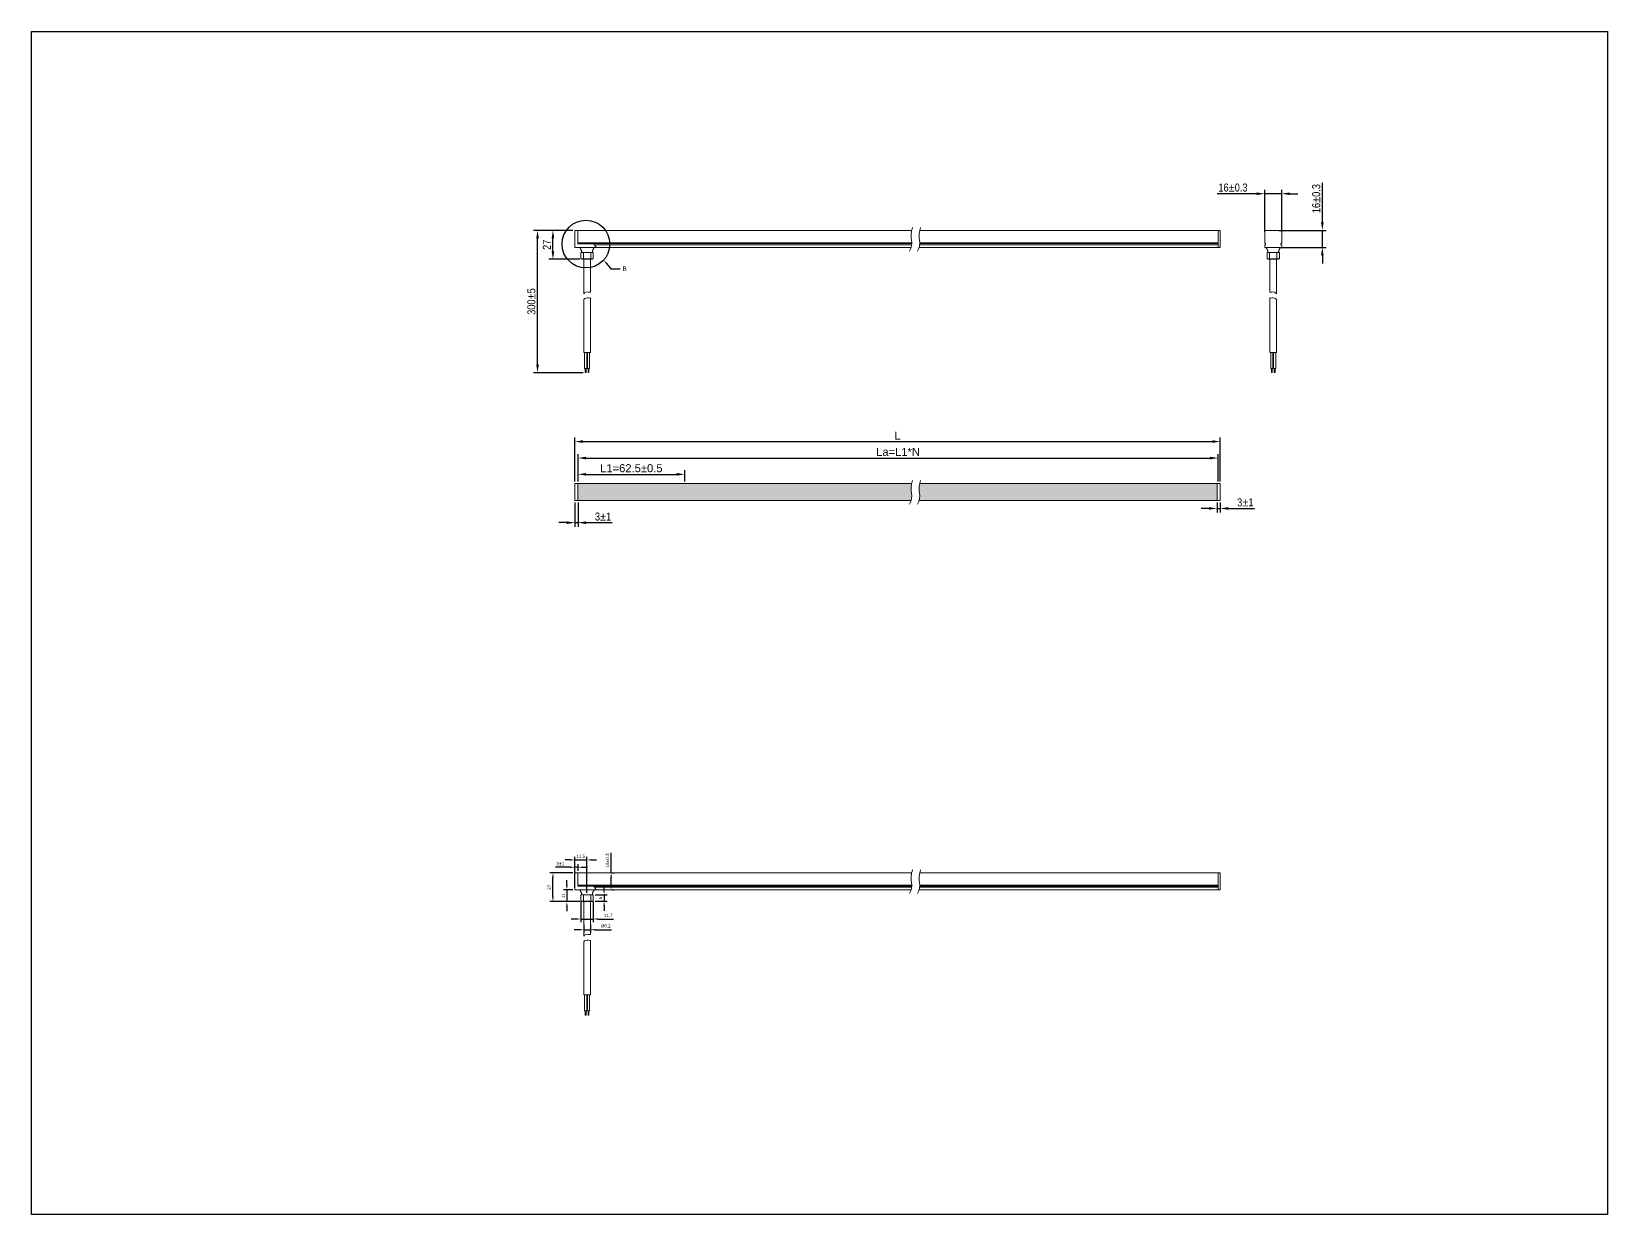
# Model space of a CAD drawing. Header units: millimetres. Extents: x 2374 to 4177, y -4614 to 869.
# Drawn here: x 2374 to 3851, y -2112 to -1003 of the extents above; entities that cross this region are included whole.
import ezdxf
from ezdxf import colors
from ezdxf.entities.mleader import LeaderData, LeaderLine
from ezdxf.math import Vec2, Vec3

# ---------------------------------------------------------------- set-up
doc = ezdxf.new("R2010")
doc.units = ezdxf.units.MM
doc.header["$LTSCALE"] = 0.2
doc.layers.add('02___PRT_ALL_AXES', color=7, linetype='Continuous')
doc.layers.add('0TXT', color=4, linetype='Continuous')
doc.styles.get("Standard").update_dxf_attribs({"font": 'ARIALN.TTF'})
doc.dimstyles.new('3', dxfattribs={"dimscale": 3, "dimtxt": 2.5, "dimasz": 2.5, "dimexe": 1.25, "dimexo": 0.625, "dimtad": 1, "dimdec": 1, "dimzin": 9, "dimtxsty": 'Standard', "dimcen": 2.5, "dimclrd": 142, "dimclre": 142, "dimclrt": 142, "dimadec": 0, "dimazin": 0, "dimtfac": 1, "dimtdec": 1, "dimtmove": 0, "dimatfit": 3, "dimfxl": 1, "dimarcsym": 0})

# ---------------------------------------------------------------- blocks, each defined once
blk = doc.blocks.new('*D6')
at = {"color": 142, "lineweight": -2, "transparency": 16777216}
for p, q in [((2883.1, -1424.7), (2883.1, -1383.5)), ((2890.6, -1387.3), (3480.6, -1387.3)), ((3488.1, -1424.7), (3488.1, -1383.5))]:
    blk.add_line(p, q, dxfattribs=at)
at = {"color": 142, "transparency": 16777216}
for points in [[(2890.6, -1386), (2890.6, -1388.5), (2883.1, -1387.3)], [(3480.6, -1386), (3480.6, -1388.5), (3488.1, -1387.3)]]:
    blk.add_solid(points, dxfattribs=at)
at = {"layer": 'Defpoints', "color": 0, "transparency": 16777216}
for p in [(3488.1, -1387.3), (2883.1, -1426.6), (3488.1, -1426.6)]:
    blk.add_point(p, dxfattribs=at)
at = {"color": 142, "lineweight": 0, "transparency": 16777216, "insert": (3185.6, -1381.7), "char_height": 7.5, "attachment_point": 5}
blk.add_mtext('{\\fArial|b0|i0|c0|p34;L}', dxfattribs=at)
blk = doc.blocks.new('*D7')
at = {"color": 142, "lineweight": -2, "transparency": 16777216}
for p, q in [((2886.1, -1424.7), (2886.1, -1399)), ((2893.6, -1402.7), (3478.6, -1402.7)), ((3486.1, -1424.7), (3486.1, -1399))]:
    blk.add_line(p, q, dxfattribs=at)
at = {"color": 142, "transparency": 16777216}
for points in [[(2893.6, -1401.5), (2893.6, -1404), (2886.1, -1402.7)], [(3478.6, -1401.5), (3478.6, -1404), (3486.1, -1402.7)]]:
    blk.add_solid(points, dxfattribs=at)
at = {"layer": 'Defpoints', "color": 0, "transparency": 16777216}
for p in [(3486.1, -1402.7), (2886.1, -1426.6), (3486.1, -1426.6)]:
    blk.add_point(p, dxfattribs=at)
at = {"color": 142, "lineweight": 0, "transparency": 16777216, "insert": (3186.1, -1397), "char_height": 7.5, "attachment_point": 5}
blk.add_mtext('{\\fArial|b0|i0|c0|p34;La=L1*N}', dxfattribs=at)
blk = doc.blocks.new('*D8')
at = {"color": 142, "lineweight": -2, "transparency": 16777216}
for p, q in [((2886.1, -1424.7), (2886.1, -1414.2)), ((2893.6, -1418), (2978.6, -1418)), ((2986.1, -1424.7), (2986.1, -1414.2))]:
    blk.add_line(p, q, dxfattribs=at)
at = {"color": 142, "transparency": 16777216}
for points in [[(2893.6, -1416.7), (2893.6, -1419.2), (2886.1, -1418)], [(2978.6, -1416.7), (2978.6, -1419.2), (2986.1, -1418)]]:
    blk.add_solid(points, dxfattribs=at)
at = {"layer": 'Defpoints', "color": 0, "transparency": 16777216}
for p in [(2986.1, -1418), (2886.1, -1426.6), (2986.1, -1426.6)]:
    blk.add_point(p, dxfattribs=at)
at = {"color": 142, "lineweight": 0, "transparency": 16777216, "insert": (2936.1, -1412.3), "char_height": 7.5, "attachment_point": 5}
blk.add_mtext('{\\fArial|b0|i0|c0|p34;L1=62.5±0.5}', dxfattribs=at)
blk = doc.blocks.new('*D12')
at = {"color": 142, "lineweight": -2, "transparency": 16777216}
for p, q in [((2881.2, -1189.3), (2844.4, -1189.3)), ((2848.1, -1315.2), (2848.1, -1196.8)), ((2891, -1322.7), (2844.4, -1322.7))]:
    blk.add_line(p, q, dxfattribs=at)
at = {"color": 142, "transparency": 16777216}
for points in [[(2846.9, -1196.8), (2849.4, -1196.8), (2848.1, -1189.3)], [(2846.9, -1315.2), (2849.4, -1315.2), (2848.1, -1322.7)]]:
    blk.add_solid(points, dxfattribs=at)
at = {"layer": 'Defpoints', "color": 0, "transparency": 16777216}
for p in [(2848.1, -1189.3), (2883.1, -1189.3), (2892.9, -1322.7)]:
    blk.add_point(p, dxfattribs=at)
at = {"color": 142, "lineweight": 0, "transparency": 16777216, "insert": (2842.4, -1256), "char_height": 7.5, "attachment_point": 5, "rotation": 90}
blk.add_mtext('300±5', dxfattribs=at)
blk = doc.blocks.new('*D13')
at = {"color": 142, "lineweight": -2, "transparency": 16777216}
for p, q in [((2881.2, -1189.3), (2858.8, -1189.3)), ((2862.6, -1208.8), (2862.6, -1196.8)), ((2887.7, -1216.3), (2858.8, -1216.3))]:
    blk.add_line(p, q, dxfattribs=at)
at = {"color": 142, "transparency": 16777216}
for points in [[(2861.3, -1196.8), (2863.8, -1196.8), (2862.6, -1189.3)], [(2861.3, -1208.8), (2863.8, -1208.8), (2862.6, -1216.3)]]:
    blk.add_solid(points, dxfattribs=at)
at = {"layer": 'Defpoints', "color": 0, "transparency": 16777216}
for p in [(2862.6, -1189.3), (2883.1, -1189.3), (2889.6, -1216.3)]:
    blk.add_point(p, dxfattribs=at)
at = {"color": 142, "lineweight": 0, "transparency": 16777216, "insert": (2856.9, -1202.8), "char_height": 7.5, "attachment_point": 5, "rotation": 90}
blk.add_mtext('27', dxfattribs=at)
blk = doc.blocks.new('*D37')
at = {"color": 142, "lineweight": -2, "transparency": 16777216}
for p, q in [((2883.1, -1444.5), (2883.1, -1467.1)), ((2886.1, -1444.5), (2886.1, -1467.1)), ((2875.6, -1463.3), (2868.1, -1463.3)), ((2883.1, -1463.3), (2886.1, -1463.3)), ((2893.6, -1463.3), (2918.2, -1463.3))]:
    blk.add_line(p, q, dxfattribs=at)
at = {"color": 142, "transparency": 16777216}
for points in [[(2875.6, -1462.1), (2875.6, -1464.6), (2883.1, -1463.3)], [(2893.6, -1462.1), (2893.6, -1464.6), (2886.1, -1463.3)]]:
    blk.add_solid(points, dxfattribs=at)
at = {"layer": 'Defpoints', "color": 0, "transparency": 16777216}
for p in [(2883.1, -1442.6), (2886.1, -1442.6), (2886.1, -1463.3)]:
    blk.add_point(p, dxfattribs=at)
at = {"color": 142, "transparency": 16777216, "insert": (2909.6, -1457.6), "char_height": 7.5, "attachment_point": 5}
blk.add_mtext('3±1', dxfattribs=at)
blk = doc.blocks.new('*D38')
at = {"color": 142, "lineweight": -2, "transparency": 16777216}
for p, q in [((3485.1, -1444.5), (3485.1, -1453.7)), ((3488.1, -1444.5), (3488.1, -1453.7)), ((3477.6, -1450), (3470.1, -1450)), ((3485.1, -1450), (3488.1, -1450)), ((3495.6, -1450), (3520.2, -1450))]:
    blk.add_line(p, q, dxfattribs=at)
at = {"color": 142, "transparency": 16777216}
for points in [[(3477.6, -1448.7), (3477.6, -1451.2), (3485.1, -1450)], [(3495.6, -1448.7), (3495.6, -1451.2), (3488.1, -1450)]]:
    blk.add_solid(points, dxfattribs=at)
at = {"layer": 'Defpoints', "color": 0, "transparency": 16777216}
for p in [(3485.1, -1442.6), (3488.1, -1442.6), (3488.1, -1450)]:
    blk.add_point(p, dxfattribs=at)
at = {"color": 142, "transparency": 16777216, "insert": (3511.6, -1444.3), "char_height": 7.5, "attachment_point": 5}
blk.add_mtext('3±1', dxfattribs=at)
blk = doc.blocks.new('*D39')
at = {"color": 142, "lineweight": -2, "transparency": 16777216}
for p, q in [((3529.8, -1190.8), (3529.8, -1151.2)), ((3545.8, -1190.8), (3545.8, -1151.2)), ((3522.3, -1154.9), (3485.1, -1154.9)), ((3545.8, -1154.9), (3529.8, -1154.9)), ((3553.3, -1154.9), (3560.8, -1154.9))]:
    blk.add_line(p, q, dxfattribs=at)
at = {"color": 142, "transparency": 16777216}
for points in [[(3522.3, -1153.7), (3522.3, -1156.2), (3529.8, -1154.9)], [(3553.3, -1153.7), (3553.3, -1156.2), (3545.8, -1154.9)]]:
    blk.add_solid(points, dxfattribs=at)
at = {"layer": 'Defpoints', "color": 0, "transparency": 16777216}
for p in [(3545.8, -1154.9), (3529.8, -1192.6), (3545.8, -1192.6)]:
    blk.add_point(p, dxfattribs=at)
at = {"color": 142, "transparency": 16777216, "insert": (3500, -1149.2), "char_height": 7.5, "attachment_point": 5}
blk.add_mtext('16±0.3', dxfattribs=at)
blk = doc.blocks.new('*D40')
at = {"color": 142, "lineweight": -2, "transparency": 16777216}
for p, q in [((3583.8, -1181.8), (3583.8, -1144.7)), ((3543.1, -1189.3), (3587.5, -1189.3)), ((3583.8, -1205.3), (3583.8, -1189.3)), ((3543.1, -1205.3), (3587.5, -1205.3)), ((3583.8, -1212.8), (3583.8, -1220.3))]:
    blk.add_line(p, q, dxfattribs=at)
at = {"color": 142, "transparency": 16777216}
for points in [[(3582.5, -1181.8), (3585, -1181.8), (3583.8, -1189.3)], [(3582.5, -1212.8), (3585, -1212.8), (3583.8, -1205.3)]]:
    blk.add_solid(points, dxfattribs=at)
at = {"layer": 'Defpoints', "color": 0, "transparency": 16777216}
for p in [(3541.2, -1189.3), (3541.2, -1205.3), (3583.8, -1205.3)]:
    blk.add_point(p, dxfattribs=at)
at = {"color": 142, "transparency": 16777216, "insert": (3578.1, -1159.5), "char_height": 7.5, "attachment_point": 5, "rotation": 90}
blk.add_mtext('16±0.3', dxfattribs=at)
blk = doc.blocks.new('*D41')
at = {"color": 142, "lineweight": -2, "transparency": 16777216}
for p, q in [((2881.2, -1791.6), (2859.6, -1791.6)), ((2862.6, -1814.1), (2862.6, -1796.1)), ((2887.7, -1818.6), (2859.6, -1818.6))]:
    blk.add_line(p, q, dxfattribs=at)
at = {"color": 142, "transparency": 16777216}
for points in [[(2861.8, -1796.1), (2863.3, -1796.1), (2862.6, -1791.6)], [(2861.8, -1814.1), (2863.3, -1814.1), (2862.6, -1818.6)]]:
    blk.add_solid(points, dxfattribs=at)
at = {"layer": 'Defpoints', "color": 0, "transparency": 16777216}
for p in [(2862.6, -1791.6), (2883.1, -1791.6), (2889.6, -1818.6)]:
    blk.add_point(p, dxfattribs=at)
at = {"color": 142, "lineweight": 0, "transparency": 16777216, "insert": (2859.2, -1805.1), "char_height": 3, "attachment_point": 5, "rotation": 90}
blk.add_mtext('27', dxfattribs=at)
blk = doc.blocks.new('*D42')
at = {"color": 142, "lineweight": -2, "transparency": 16777216}
for p, q in [((2887, -1844.9), (2882.5, -1844.9)), ((2891.5, -1840), (2891.5, -1847.9)), ((2891.5, -1844.9), (2897.7, -1844.9)), ((2897.7, -1840), (2897.7, -1847.9)), ((2902.2, -1844.9), (2917.5, -1844.9))]:
    blk.add_line(p, q, dxfattribs=at)
at = {"color": 142, "transparency": 16777216}
for points in [[(2887, -1844.2), (2887, -1845.7), (2891.5, -1844.9)], [(2902.2, -1844.2), (2902.2, -1845.7), (2897.7, -1844.9)]]:
    blk.add_solid(points, dxfattribs=at)
at = {"layer": 'Defpoints', "color": 0, "transparency": 16777216}
for p in [(2891.5, -1838.2), (2897.7, -1838.2), (2897.7, -1844.9)]:
    blk.add_point(p, dxfattribs=at)
at = {"color": 142, "lineweight": 0, "transparency": 16777216, "insert": (2912.1, -1841.4), "char_height": 3, "attachment_point": 5}
blk.add_mtext('Ø6.2', dxfattribs=at)
blk = doc.blocks.new('*D43')
at = {"color": 142, "lineweight": -2, "transparency": 16777216}
for p, q in [((2888.7, -1818.8), (2888.7, -1837.9)), ((2900.4, -1818.8), (2900.4, -1837.9)), ((2884.2, -1834.9), (2879.7, -1834.9)), ((2888.7, -1834.9), (2900.4, -1834.9)), ((2904.9, -1834.9), (2919.3, -1834.9))]:
    blk.add_line(p, q, dxfattribs=at)
at = {"color": 142, "transparency": 16777216}
for points in [[(2884.2, -1834.1), (2884.2, -1835.6), (2888.7, -1834.9)], [(2904.9, -1834.1), (2904.9, -1835.6), (2900.4, -1834.9)]]:
    blk.add_solid(points, dxfattribs=at)
at = {"layer": 'Defpoints', "color": 0, "transparency": 16777216}
for p in [(2888.7, -1817), (2900.4, -1817), (2900.4, -1834.9)]:
    blk.add_point(p, dxfattribs=at)
at = {"color": 142, "lineweight": 0, "transparency": 16777216, "insert": (2914.3, -1831.5), "char_height": 3, "attachment_point": 5}
blk.add_mtext('11.7', dxfattribs=at)
blk = doc.blocks.new('*D44')
at = {"color": 142, "lineweight": -2, "transparency": 16777216}
for p, q in [((2878.6, -1779.5), (2874.1, -1779.5)), ((2883.1, -1805.7), (2883.1, -1776.5)), ((2883.1, -1779.5), (2894.5, -1779.5)), ((2894.5, -1810.3), (2894.5, -1776.5)), ((2899, -1779.5), (2903.5, -1779.5))]:
    blk.add_line(p, q, dxfattribs=at)
at = {"color": 142, "transparency": 16777216}
for points in [[(2878.6, -1778.7), (2878.6, -1780.2), (2883.1, -1779.5)], [(2899, -1778.7), (2899, -1780.2), (2894.5, -1779.5)]]:
    blk.add_solid(points, dxfattribs=at)
at = {"layer": 'Defpoints', "color": 0, "transparency": 16777216}
for p in [(2894.5, -1779.5), (2883.1, -1807.6), (2894.5, -1812.2)]:
    blk.add_point(p, dxfattribs=at)
at = {"color": 142, "lineweight": 0, "transparency": 16777216, "insert": (2888.8, -1776.1), "char_height": 3, "attachment_point": 5}
blk.add_mtext('11.5', dxfattribs=at)
blk = doc.blocks.new('*D45')
at = {"color": 142, "lineweight": -2, "transparency": 16777216}
for p, q in [((2875.6, -1803.1), (2875.6, -1798.6)), ((2881.2, -1807.6), (2872.6, -1807.6)), ((2875.6, -1807.6), (2875.6, -1818.6)), ((2887.7, -1818.6), (2872.6, -1818.6)), ((2875.6, -1823.1), (2875.6, -1827.6))]:
    blk.add_line(p, q, dxfattribs=at)
at = {"color": 142, "transparency": 16777216}
for points in [[(2874.9, -1803.1), (2876.4, -1803.1), (2875.6, -1807.6)], [(2874.9, -1823.1), (2876.4, -1823.1), (2875.6, -1818.6)]]:
    blk.add_solid(points, dxfattribs=at)
at = {"layer": 'Defpoints', "color": 0, "transparency": 16777216}
for p in [(2883.1, -1807.6), (2875.6, -1818.6), (2889.6, -1818.6)]:
    blk.add_point(p, dxfattribs=at)
at = {"color": 142, "lineweight": 0, "transparency": 16777216, "insert": (2872.3, -1813.1), "char_height": 3, "attachment_point": 5, "rotation": 90}
blk.add_mtext('11', dxfattribs=at)
blk = doc.blocks.new('*D46')
at = {"color": 142, "lineweight": -2, "transparency": 16777216}
for p, q in [((2917.1, -1791.6), (2917.1, -1772.9)), ((2917.1, -1803.1), (2917.1, -1796.1)), ((2918.2, -1791.6), (2920.1, -1791.6)), ((2918.2, -1807.6), (2920.1, -1807.6))]:
    blk.add_line(p, q, dxfattribs=at)
at = {"color": 142, "transparency": 16777216}
for points in [[(2916.4, -1796.1), (2917.9, -1796.1), (2917.1, -1791.6)], [(2916.4, -1803.1), (2917.9, -1803.1), (2917.1, -1807.6)]]:
    blk.add_solid(points, dxfattribs=at)
at = {"layer": 'Defpoints', "color": 0, "transparency": 16777216}
for p in [(2916.3, -1791.6), (2916.3, -1807.6), (2917.1, -1807.6)]:
    blk.add_point(p, dxfattribs=at)
at = {"color": 142, "lineweight": 0, "transparency": 16777216, "insert": (2913.7, -1780), "char_height": 3, "attachment_point": 5, "rotation": 90}
blk.add_mtext('16±0.3', dxfattribs=at)
blk = doc.blocks.new('*D47')
at = {"color": 142, "lineweight": -2, "transparency": 16777216}
for p, q in [((2902.3, -1812.2), (2913.5, -1812.2)), ((2910.5, -1807.7), (2910.5, -1803.2)), ((2910.5, -1812.2), (2910.5, -1818.2)), ((2902.3, -1818.2), (2913.5, -1818.2)), ((2910.5, -1822.7), (2910.5, -1827.2))]:
    blk.add_line(p, q, dxfattribs=at)
at = {"color": 142, "transparency": 16777216}
for points in [[(2909.8, -1807.7), (2911.3, -1807.7), (2910.5, -1812.2)], [(2909.8, -1822.7), (2911.3, -1822.7), (2910.5, -1818.2)]]:
    blk.add_solid(points, dxfattribs=at)
at = {"layer": 'Defpoints', "color": 0, "transparency": 16777216}
for p in [(2900.4, -1812.2), (2900.4, -1818.2), (2910.5, -1818.2)]:
    blk.add_point(p, dxfattribs=at)
at = {"color": 142, "lineweight": 0, "transparency": 16777216, "insert": (2907.1, -1815.2), "char_height": 3, "attachment_point": 5, "rotation": 90}
blk.add_mtext('6', dxfattribs=at)
blk = doc.blocks.new('*D48')
at = {"color": 142, "lineweight": -2, "transparency": 16777216}
for p, q in [((2878.6, -1786.4), (2865, -1786.4)), ((2883.1, -1789.7), (2883.1, -1783.4)), ((2886.1, -1786.4), (2883.1, -1786.4)), ((2886.1, -1789.7), (2886.1, -1783.4)), ((2890.6, -1786.4), (2895.1, -1786.4))]:
    blk.add_line(p, q, dxfattribs=at)
at = {"color": 142, "transparency": 16777216}
for points in [[(2878.6, -1785.6), (2878.6, -1787.1), (2883.1, -1786.4)], [(2890.6, -1785.6), (2890.6, -1787.1), (2886.1, -1786.4)]]:
    blk.add_solid(points, dxfattribs=at)
at = {"layer": 'Defpoints', "color": 0, "transparency": 16777216}
for p in [(2886.1, -1786.4), (2883.1, -1791.6), (2886.1, -1791.6)]:
    blk.add_point(p, dxfattribs=at)
at = {"color": 142, "lineweight": 0, "transparency": 16777216, "insert": (2869.5, -1783), "char_height": 3, "attachment_point": 5}
blk.add_mtext('3±1', dxfattribs=at)

msp = doc.modelspace()

# ---------------------------------------------------------------- hatches: boundary and pattern name
at = {"lineweight": 0}
h = msp.add_hatch(dxfattribs=at)
h.set_pattern_fill('DOTS', color=2)
h.paths.add_polyline_path([(2886.05, -1426.6), (2886.05, -1442.6), (3198.21, -1442.6, 0.119148), (3198.61, -1435.35, -0.1011199), (3198.79, -1426.6)])
h.paths.add_polyline_path([(3485.05, -1442.6), (3485.05, -1426.6), (3206.4, -1426.6, 0.1011199), (3206.23, -1435.35, -0.119148), (3205.82, -1442.6)])

# ---------------------------------------------------------------- linework, layer by layer
at = {"color": 7, "linetype": 'Continuous', "lineweight": 0}
for p, q in [((2883.05, -1205.34), (2883.05, -1189.34)), ((3198.84, -1189.34), (2883.05, -1189.34)), ((2886.05, -1189.34), (2886.05, -1201.84)), ((3488.05, -1189.34), (3206.45, -1189.34)), ((3486.05, -1189.34), (3486.05, -1205.34)), ((3488.05, -1189.34), (3488.05, -1205.34)), ((3529.8, -1201.04), (3529.8, -1189.84)), ((3530.3, -1189.34), (3545.3, -1189.34)), ((3545.8, -1189.84), (3545.8, -1201.04)), ((2883.05, -1205.34), (3198.27, -1205.34)), ((2886.05, -1201.04), (3198.87, -1201.04)), ((2886.05, -1201.74), (3198.85, -1201.74)), ((2886.05, -1201.84), (2901.05, -1201.84)), ((2889.55, -1209.34), (2889.55, -1209.97)), ((2899.55, -1209.34), (2899.55, -1209.97)), ((2901.05, -1201.84), (2903.05, -1205.34)), ((2901.56, -1202.74), (3198.78, -1202.74)), ((3205.88, -1205.34), (3488.05, -1205.34)), ((3206.39, -1202.74), (3486.05, -1202.74)), ((3206.47, -1201.74), (3486.05, -1201.74)), ((3206.48, -1201.04), (3486.05, -1201.04)), ((3529.8, -1204.84), (3529.8, -1202.94)), ((3545.3, -1205.34), (3530.3, -1205.34)), ((3532.79, -1209.34), (3532.79, -1209.97)), ((3542.79, -1209.34), (3542.79, -1209.97)), ((3545.8, -1202.94), (3545.8, -1204.84)), ((2889.55, -1215.97), (2889.55, -1216.34)), ((2899.55, -1215.97), (2899.55, -1216.34)), ((3532.79, -1215.97), (3532.79, -1216.34)), ((3542.79, -1215.97), (3542.79, -1216.34)), ((2883.05, -1442.6), (2883.05, -1426.6)), ((2883.05, -1426.6), (3198.79, -1426.6)), ((2886.05, -1426.6), (2886.05, -1442.6)), ((3206.4, -1426.6), (3488.05, -1426.6)), ((3485.05, -1426.6), (3485.05, -1442.6)), ((3485.05, -1434), (3485.05, -1430.72)), ((3488.05, -1426.6), (3488.05, -1442.6)), ((3198.21, -1442.6), (2883.05, -1442.6)), ((3488.05, -1442.6), (3205.82, -1442.6)), ((3485.05, -1438.47), (3485.05, -1435.2)), ((2883.05, -1807.56), (2883.05, -1791.56)), ((3198.84, -1791.56), (2883.05, -1791.56)), ((2886.05, -1791.56), (2886.05, -1804.06)), ((3488.05, -1791.56), (3206.45, -1791.56)), ((3486.05, -1791.56), (3486.05, -1807.56)), ((3488.05, -1791.56), (3488.05, -1807.56)), ((2883.05, -1807.56), (3198.27, -1807.56)), ((2886.05, -1803.26), (3198.87, -1803.26)), ((2886.05, -1803.96), (3198.85, -1803.96)), ((2886.05, -1804.06), (2901.05, -1804.06)), ((2889.55, -1811.56), (2889.55, -1812.19)), ((2899.55, -1811.56), (2899.55, -1812.19)), ((2901.05, -1804.06), (2903.05, -1807.56)), ((2901.56, -1804.96), (3198.78, -1804.96)), ((3205.88, -1807.56), (3488.05, -1807.56)), ((3206.39, -1804.96), (3486.05, -1804.96)), ((3206.47, -1803.96), (3486.05, -1803.96)), ((3206.48, -1803.26), (3486.05, -1803.26)), ((2889.55, -1818.19), (2889.55, -1818.56)), ((2899.55, -1818.19), (2899.55, -1818.56))]:
    msp.add_line(p, q, dxfattribs=at)
at = {"lineweight": 0}
for p, q in [((2888.72, -1215.97), (2888.72, -1209.97)), ((2888.72, -1209.97), (2900.34, -1209.97)), ((2891.1, -1215.97), (2891.1, -1209.97)), ((2898, -1215.97), (2898, -1209.97)), ((2900.38, -1215.97), (2900.38, -1209.97)), ((3529.8, -1200.84), (3529.8, -1201.04)), ((3529.8, -1201.04), (3530.6, -1201.89)), ((3530, -1202.74), (3530.4, -1202.74)), ((3530.6, -1201.89), (3530.6, -1202.54)), ((3531.96, -1215.97), (3531.96, -1209.97)), ((3543.61, -1209.97), (3531.99, -1209.97)), ((3534.34, -1215.97), (3534.34, -1209.97)), ((3541.23, -1215.97), (3541.23, -1209.97)), ((3543.61, -1215.97), (3543.61, -1209.97)), ((3545.8, -1201.04), (3545, -1201.89)), ((3545, -1201.89), (3545, -1202.54)), ((3545.6, -1202.74), (3545.2, -1202.74)), ((3545.8, -1200.84), (3545.8, -1201.04)), ((2888.72, -1215.97), (2900.38, -1215.97)), ((3543.61, -1215.97), (3531.96, -1215.97)), ((2888.72, -1818.19), (2888.72, -1812.19)), ((2888.72, -1812.19), (2900.34, -1812.19)), ((2891.1, -1818.19), (2891.1, -1812.19)), ((2898, -1818.19), (2898, -1812.19)), ((2900.38, -1818.19), (2900.38, -1812.19)), ((2888.72, -1818.19), (2900.38, -1818.19))]:
    msp.add_line(p, q, dxfattribs=at)
msp.add_lwpolyline([(2373.81, -1002.85), (3851.07, -1002.85), (3851.07, -2111.88), (2373.81, -2111.88)], close=True)
msp.add_circle((2893.52, -1202.11), 22.36)
for centre, radius, start, end in [((3220.13, -1194.35), 21.87, 159.37879, 190.38898), ((3227.74, -1194.35), 21.87, 159.37879, 190.38898), ((3183.43, -1201.08), 15.44, 330.15251, 10.38898), ((3191.04, -1201.08), 15.44, 330.15251, 10.38898), ((3530, -1202.94), 0.2, 90, 180), ((3530.4, -1202.54), 0.2, 270, 0), ((3545.2, -1202.54), 0.2, 180, 270), ((3545.6, -1202.94), 0.2, 0, 90), ((2894.66, -1250.92), 3.95, 73.96804, 144.38795), ((2894.66, -1256.44), 3.95, 73.96804, 144.38795), ((2896.7, -1243.82), 3.43, 253.96804, 286.03196), ((2896.7, -1249.34), 3.43, 253.96804, 286.03196), ((3535.63, -1243.82), 3.43, 253.96804, 286.03196), ((3535.63, -1249.34), 3.43, 253.96804, 286.03196), ((3537.67, -1250.92), 3.95, 35.61205, 106.03196), ((3537.67, -1256.44), 3.95, 35.61205, 106.03196), ((3220.13, -1431.41), 21.87, 159.37879, 190.38898), ((3227.74, -1431.41), 21.87, 159.37879, 190.38898), ((3183.43, -1438.14), 15.44, 330.15251, 10.38898), ((3191.04, -1438.14), 15.44, 330.15251, 10.38898), ((3183.43, -1803.3), 15.44, 330.15251, 10.38898), ((3220.13, -1796.57), 21.87, 159.37879, 190.38898), ((3191.04, -1803.3), 15.44, 330.15251, 10.38898), ((3227.74, -1796.57), 21.87, 159.37879, 190.38898), ((2894.66, -1853.14), 3.95, 73.96804, 144.38795), ((2894.66, -1858.66), 3.95, 73.96804, 144.38795), ((2896.7, -1846.05), 3.43, 253.96804, 286.03196), ((2896.7, -1851.56), 3.43, 253.96804, 286.03196)]:
    msp.add_arc(centre, radius, start, end, dxfattribs=at)
at = {"color": 7, "linetype": 'Continuous', "lineweight": 0}
for centre, start, end in [((3530.3, -1189.84), 90, 180), ((3545.3, -1189.84), 0, 90), ((3530.3, -1204.84), 180, 270), ((3545.3, -1204.84), 270, 0)]:
    msp.add_arc(centre, 0.5, start, end, dxfattribs=at)
for points in [[(2887.55, -1205.34), (2887.58, -1205.34), (2887.62, -1205.35), (2887.71, -1205.4), (2887.79, -1205.47), (2887.88, -1205.57), (2888, -1205.7), (2888.13, -1205.88), (2888.28, -1206.11), (2888.43, -1206.34), (2888.61, -1206.66), (2888.82, -1207.07), (2889.06, -1207.59), (2889.23, -1208.04), (2889.36, -1208.41), (2889.45, -1208.7), (2889.52, -1209.01), (2889.55, -1209.23), (2889.55, -1209.34)], [(2901.55, -1205.34), (2901.52, -1205.34), (2901.48, -1205.35), (2901.4, -1205.4), (2901.31, -1205.47), (2901.22, -1205.57), (2901.1, -1205.7), (2900.97, -1205.88), (2900.82, -1206.11), (2900.67, -1206.34), (2900.49, -1206.66), (2900.28, -1207.07), (2900.04, -1207.59), (2899.87, -1208.04), (2899.74, -1208.41), (2899.65, -1208.7), (2899.58, -1209.01), (2899.55, -1209.23), (2899.55, -1209.34)], [(3530.79, -1205.34), (3530.81, -1205.34), (3530.86, -1205.35), (3530.94, -1205.4), (3531.03, -1205.47), (3531.12, -1205.57), (3531.24, -1205.7), (3531.37, -1205.88), (3531.52, -1206.11), (3531.66, -1206.34), (3531.84, -1206.66), (3532.06, -1207.07), (3532.29, -1207.59), (3532.47, -1208.04), (3532.6, -1208.41), (3532.68, -1208.7), (3532.76, -1209.01), (3532.79, -1209.23), (3532.79, -1209.34)], [(3544.79, -1205.34), (3544.76, -1205.34), (3544.71, -1205.35), (3544.63, -1205.4), (3544.54, -1205.47), (3544.45, -1205.57), (3544.34, -1205.7), (3544.2, -1205.88), (3544.05, -1206.11), (3543.91, -1206.34), (3543.73, -1206.66), (3543.51, -1207.07), (3543.28, -1207.59), (3543.1, -1208.04), (3542.98, -1208.41), (3542.89, -1208.7), (3542.82, -1209.01), (3542.79, -1209.23), (3542.79, -1209.34)], [(2887.55, -1807.56), (2887.58, -1807.56), (2887.62, -1807.58), (2887.71, -1807.62), (2887.79, -1807.69), (2887.88, -1807.79), (2888, -1807.92), (2888.13, -1808.1), (2888.28, -1808.33), (2888.43, -1808.56), (2888.61, -1808.88), (2888.82, -1809.3), (2889.06, -1809.81), (2889.23, -1810.26), (2889.36, -1810.63), (2889.45, -1810.92), (2889.52, -1811.23), (2889.55, -1811.45), (2889.55, -1811.56)], [(2901.55, -1807.56), (2901.52, -1807.56), (2901.48, -1807.58), (2901.4, -1807.62), (2901.31, -1807.69), (2901.22, -1807.79), (2901.1, -1807.92), (2900.97, -1808.1), (2900.82, -1808.33), (2900.67, -1808.56), (2900.49, -1808.88), (2900.28, -1809.3), (2900.04, -1809.81), (2899.87, -1810.26), (2899.74, -1810.63), (2899.65, -1810.92), (2899.58, -1811.23), (2899.55, -1811.45), (2899.55, -1811.56)]]:
    msp.add_open_spline(points, degree=3, knots=[0, 0, 0, 0, 0.0169439, 0.0319879, 0.0610982, 0.0900297, 0.1190371, 0.1774442, 0.2364153, 0.2959193, 0.3559303, 0.4774358, 0.6010628, 0.7273167, 0.7918172, 0.8577042, 0.9259132, 1, 1, 1, 1], dxfattribs=at)
at = {"layer": '02___PRT_ALL_AXES', "color": 7, "linetype": 'Continuous', "lineweight": 0}
for p, q in [((2899.55, -1216.34), (2889.55, -1216.34)), ((2891.45, -1248.62), (2891.45, -1216.34)), ((2897.65, -1247.12), (2897.65, -1216.34)), ((3532.79, -1216.34), (3542.79, -1216.34)), ((3534.69, -1247.12), (3534.69, -1216.34)), ((3540.89, -1248.62), (3540.89, -1216.34)), ((2891.45, -1303.65), (2891.45, -1254.14)), ((2897.65, -1303.65), (2897.65, -1252.64)), ((3534.69, -1303.65), (3534.69, -1252.64)), ((3540.89, -1303.65), (3540.89, -1254.14)), ((2891.45, -1303.65), (2897.65, -1303.65)), ((2892.25, -1303.65), (2892.25, -1318.65)), ((2894.25, -1303.65), (2894.25, -1318.65)), ((2894.85, -1303.65), (2894.85, -1318.65)), ((2896.85, -1303.65), (2896.85, -1318.65)), ((3540.89, -1303.65), (3534.69, -1303.65)), ((3535.49, -1303.65), (3535.49, -1318.65)), ((3537.49, -1303.65), (3537.49, -1318.65)), ((3538.09, -1303.65), (3538.09, -1318.65)), ((3540.09, -1303.65), (3540.09, -1318.65)), ((2894.25, -1318.65), (2892.25, -1318.65)), ((2892.88, -1318.65), (2892.88, -1322.65)), ((2893.63, -1322.65), (2892.88, -1322.65)), ((2893.63, -1318.65), (2893.63, -1322.65)), ((2896.85, -1318.65), (2894.85, -1318.65)), ((2895.48, -1318.65), (2895.48, -1322.65)), ((2896.23, -1322.65), (2895.48, -1322.65)), ((2896.23, -1318.65), (2896.23, -1322.65)), ((3535.49, -1318.65), (3537.49, -1318.65)), ((3536.11, -1318.65), (3536.11, -1322.65)), ((3536.11, -1322.65), (3536.86, -1322.65)), ((3536.86, -1318.65), (3536.86, -1322.65)), ((3538.09, -1318.65), (3540.09, -1318.65)), ((3538.71, -1318.65), (3538.71, -1322.65)), ((3538.71, -1322.65), (3539.46, -1322.65)), ((3539.46, -1318.65), (3539.46, -1322.65)), ((2899.55, -1818.56), (2889.55, -1818.56)), ((2891.45, -1850.84), (2891.45, -1818.56)), ((2897.65, -1849.35), (2897.65, -1818.56)), ((2891.45, -1905.87), (2891.45, -1856.36)), ((2897.65, -1905.87), (2897.65, -1854.86)), ((2891.45, -1905.87), (2897.65, -1905.87)), ((2892.25, -1905.87), (2892.25, -1920.87)), ((2894.25, -1905.87), (2894.25, -1920.87)), ((2894.85, -1905.87), (2894.85, -1920.87)), ((2896.85, -1905.87), (2896.85, -1920.87)), ((2894.25, -1920.87), (2892.25, -1920.87)), ((2892.88, -1920.87), (2892.88, -1924.87)), ((2893.63, -1924.87), (2892.88, -1924.87)), ((2893.63, -1920.87), (2893.63, -1924.87)), ((2896.85, -1920.87), (2894.85, -1920.87)), ((2895.48, -1920.87), (2895.48, -1924.87)), ((2896.23, -1924.87), (2895.48, -1924.87)), ((2896.23, -1920.87), (2896.23, -1924.87))]:
    msp.add_line(p, q, dxfattribs=at)

# ---------------------------------------------------------------- dimensions: what is measured, and where the dimension line sits
dim = msp.add_linear_dim(base=(3545.8, -1154.93), p1=(3529.8, -1192.64), p2=(3545.8, -1192.64), text='<>±0.3', dimstyle='3', override={"dimdsep": 46})
dim.commit()
dim.dimension.update_dxf_attribs({"geometry": '*D39', "text_midpoint": (3499.96, -1154.93), "dimtype": 160})
dim = msp.add_linear_dim(base=(3583.8, -1205.34), p1=(3541.24, -1189.34), p2=(3541.24, -1205.34), angle=90, text='<>±0.3', dimstyle='3', override={"dimdsep": 46})
dim.commit()
dim.dimension.update_dxf_attribs({"geometry": '*D40', "text_midpoint": (3583.8, -1159.5), "dimtype": 160})
at = {"lineweight": 0}
dim = msp.add_linear_dim(base=(2848.14, -1189.34), p1=(2892.88, -1322.65), p2=(2883.05, -1189.34), angle=90, text='300±5', dimstyle='3', override={"dimdsep": 46}, dxfattribs=at)
dim.commit()
dim.dimension.update_dxf_attribs({"geometry": '*D12', "text_midpoint": (2842.44, -1255.99)})
for base, p1, p2, override, picture, middle in [((2862.57, -1189.34), (2889.55, -1216.34), (2883.05, -1189.34), {"dimdsep": 46}, '*D13', (2856.93, -1202.84)), ((2862.57, -1791.56), (2889.55, -1818.56), (2883.05, -1791.56), {"dimtxt": 1, "dimasz": 1.5, "dimexe": 1, "dimdsep": 46}, '*D41', (2859.19, -1805.06)), ((2875.65, -1818.56), (2883.05, -1807.56), (2889.55, -1818.56), {"dimtxt": 1, "dimasz": 1.5, "dimexe": 1, "dimdsep": 46}, '*D45', (2872.27, -1813.06)), ((2910.5, -1818.19), (2900.38, -1812.19), (2900.38, -1818.19), {"dimtxt": 1, "dimasz": 1.5, "dimexe": 1, "dimdsep": 46}, '*D47', (2907.1, -1815.19))]:
    dim = msp.add_linear_dim(base=base, p1=p1, p2=p2, angle=90, dimstyle='3', override=override, dxfattribs=at)
    dim.commit()
    dim.dimension.update_dxf_attribs({"geometry": picture, "text_midpoint": middle})
for base, p1, p2, text, override, picture, middle in [((3488.05, -1387.28), (2883.05, -1426.6), (3488.05, -1426.6), '{\\fArial|b0|i0|c0|p34;L}', {"dimdsep": 46}, '*D6', (3185.55, -1381.66)), ((3486.05, -1402.74), (2886.05, -1426.6), (3486.05, -1426.6), '{\\fArial|b0|i0|c0|p34;La=L1*N}', {"dimdsep": 46}, '*D7', (3186.05, -1397.04)), ((2986.05, -1417.99), (2886.05, -1426.6), (2986.05, -1426.6), '{\\fArial|b0|i0|c0|p34;L1=62.5±0.5}', {"dimdsep": 46}, '*D8', (2936.05, -1412.29)), ((2897.65, -1844.91), (2891.45, -1838.17), (2897.65, -1838.17), 'Ø<>', {"dimtxt": 1, "dimasz": 1.5, "dimexe": 1, "dimdsep": 46}, '*D42', (2912.09, -1841.42))]:
    dim = msp.add_linear_dim(base=base, p1=p1, p2=p2, text=text, dimstyle='3', override=override, dxfattribs=at)
    dim.commit()
    dim.dimension.update_dxf_attribs({"geometry": picture, "text_midpoint": middle})
for base, p1, p2, picture, middle in [((2886.05, -1463.34), (2883.05, -1442.6), (2886.05, -1442.6), '*D37', (2909.61, -1457.63)), ((3488.05, -1449.98), (3485.05, -1442.6), (3488.05, -1442.6), '*D38', (3511.61, -1444.28))]:
    dim = msp.add_linear_dim(base=base, p1=p1, p2=p2, text='<>±1', dimstyle='3', override={"dimdsep": 46})
    dim.commit()
    dim.dimension.update_dxf_attribs({"geometry": picture, "text_midpoint": middle})
dim = msp.add_linear_dim(base=(2886.05, -1786.37), p1=(2883.05, -1791.56), p2=(2886.05, -1791.56), text='<>±1', dimstyle='3', override={"dimtxt": 1, "dimasz": 1.5, "dimexe": 1, "dimdsep": 46}, dxfattribs=at)
dim.commit()
dim.dimension.update_dxf_attribs({"geometry": '*D48', "text_midpoint": (2869.5, -1786.37), "dimtype": 160})
dim = msp.add_linear_dim(base=(2894.53, -1779.47), p1=(2883.05, -1807.56), p2=(2894.53, -1812.19), dimstyle='3', override={"dimtxt": 1, "dimasz": 1.5, "dimexe": 1, "dimdsep": 46}, dxfattribs=at)
dim.commit()
dim.dimension.update_dxf_attribs({"geometry": '*D44', "text_midpoint": (2888.79, -1776.07)})
dim = msp.add_linear_dim(base=(2917.13, -1807.56), p1=(2916.33, -1791.56), p2=(2916.33, -1807.56), angle=90, text='<>±0.3', dimstyle='3', override={"dimtxt": 1, "dimasz": 1.5, "dimexe": 1, "dimdsep": 46}, dxfattribs=at)
dim.commit()
dim.dimension.update_dxf_attribs({"geometry": '*D46', "text_midpoint": (2917.13, -1780), "dimtype": 160})
dim = msp.add_linear_dim(base=(2900.38, -1834.89), p1=(2888.72, -1816.97), p2=(2900.38, -1816.97), dimstyle='3', override={"dimtxt": 1, "dimasz": 1.5, "dimexe": 1, "dimdsep": 46}, dxfattribs=at)
dim.commit()
dim.dimension.update_dxf_attribs({"geometry": '*D43', "text_midpoint": (2914.33, -1834.89), "dimtype": 160})

# ---------------------------------------------------------------- leaders
at = {"layer": '0TXT'}
ml = msp.add_multileader_mtext('Standard', dxfattribs=at)
ml.set_content('{\\fUtsaah|b0|i0|c0|p34;B}', color=256)
ml.set_leader_properties()
ml.build(insert=Vec2(0, 0))
ml.multileader.update_dxf_attribs({"dogleg_length": 0.36, "arrow_head_size": 4.32, "scale": 1.2})
ctx = ml.context
ctx.base_point, ctx.scale, ctx.char_height, ctx.arrow_head_size, ctx.landing_gap_size, ctx.plane_origin = Vec3(2925.56, -1225.26), 1.2, 4.32, 4.32, 2.16, Vec3(2832.17, -1249.69)
notes = []
notes.append((ctx, [(0, (1, 1, 0), (2916.92, -1225.26), (1, 0), 8.64, [(0, [(2910.1, -1217.13)], 0, [])])]))
ctx.mtext.insert, ctx.mtext.flow_direction = Vec3(2927.72, -1223.1), 5
for ctx, leaders in notes:
    for number, flags, end, landing, length, lines in leaders:
        leader = LeaderData()
        leader.index, (leader.has_last_leader_line, leader.has_dogleg_vector, leader.attachment_direction) = number, flags
        leader.last_leader_point, leader.dogleg_vector, leader.dogleg_length = Vec3(end), Vec3(landing), length
        for number, points, colour, breaks in lines:
            line = LeaderLine()
            line.index, line.vertices, line.color, line.breaks = number, Vec3.list(points), colors.encode_raw_color(colour), breaks
            leader.lines.append(line)
        ctx.leaders.append(leader)

doc.saveas('drawing.dxf')
